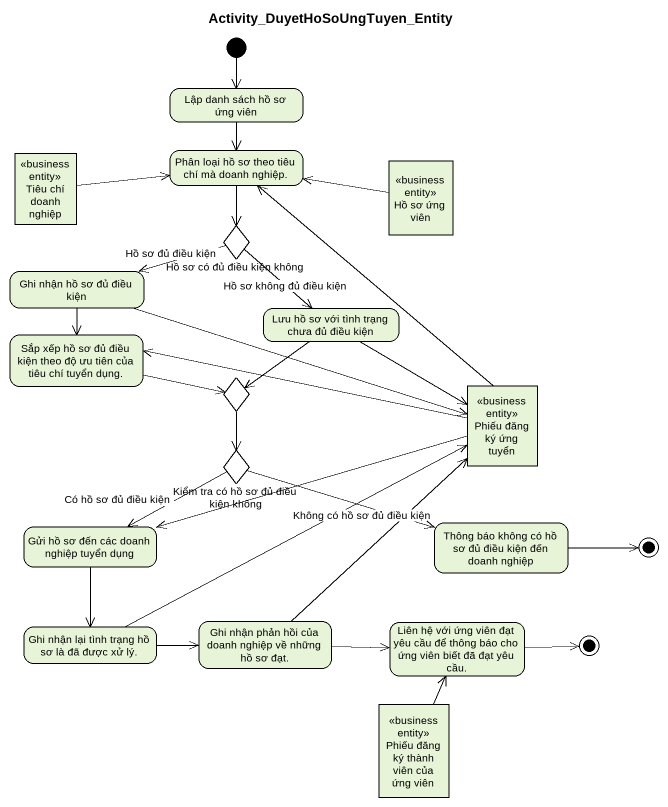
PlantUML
@startuml
title Activity_DuyetHoSoUngTuyen_Entity
hide empty description
state "Lập danh sách hồ sơ ứng viên" as Lập_danh_sách_hồ_sơ_ứng_viên
state "Tiêu chí doanh nghiệp" as Tiêu_chí_doanh_nghiệp <<business entity>>
state "Phân loại hồ sơ theo tiêu chí mà doanh nghiệp." as Phân_loại_hồ_sơ_theo_tiêu
state "Hồ sơ ứng viên" as Hồ_sơ_ứng_viên <<business entity>>
state "Hồ sơ có đủ điều kiện không" as Hồ_sơ_có_đủ_điều_kiện_không <<choice>>
state "Ghi nhận hồ sơ đủ điều kiện" as Ghi_nhận_hồ_sơ_đủ_điều_kiện
state "Lưu hồ sơ với tình trạng chưa đủ điều kiện" as Lưu_hồ_sơ_với_tình_trạng
state "Sắp xếp hồ sơ đủ điều kiện theo độ ưu tiên của tiêu chí tuyển dụng." as Sắp_xếp_hồ_sơ_đủ_điều_kiện
state choice1 <<choice>>
state "Phiếu đăng ký ứng tuyển" as Phiếu_đăng_ký_ứng_tuyển <<business entity>>
state "Kiểm tra có hồ sơ đủ điều kiện không" as Kiểm_tra_có_hồ_sơ_đủ_điều <<choice>>
state "Gửi hồ sơ đến các doanh nghiệp tuyển dụng" as Gửi_hồ_sơ_đến_các_doanh
state "Thông báo không có hồ sơ đủ điều kiện đến doanh nghiệp" as Thông_báo_không_có_hồ_sơ_đủ
state final1 <<end>>
state "Ghi nhận lại tình trạng hồ sơ là đã được xử lý." as Ghi_nhận_lại_tình_trạng_hồ
state "Ghi nhận phản hồi của doanh nghiệp về những hồ sơ đạt." as Ghi_nhận_phản_hồi_của_doanh
state "Liên hệ với ứng viên đạt yêu cầu để thông báo cho ứng viên biết đã đạt yêu cầu." as Liên_hệ_với_ứng_viên_đạt
state final2 <<end>>
state "Phiếu đăng ký thành viên của ứng viên" as Phiếu_đăng_ký_thành_viên <<business entity>>
[*] --> Lập_danh_sách_hồ_sơ_ứng_viên
Lập_danh_sách_hồ_sơ_ứng_viên --> Phân_loại_hồ_sơ_theo_tiêu
Tiêu_chí_doanh_nghiệp -right-> Phân_loại_hồ_sơ_theo_tiêu
Phân_loại_hồ_sơ_theo_tiêu --> Hồ_sơ_có_đủ_điều_kiện_không
Hồ_sơ_ứng_viên -left-> Phân_loại_hồ_sơ_theo_tiêu
Hồ_sơ_có_đủ_điều_kiện_không -left-> Ghi_nhận_hồ_sơ_đủ_điều_kiện : Hồ sơ đủ điều kiện
Hồ_sơ_có_đủ_điều_kiện_không --> Lưu_hồ_sơ_với_tình_trạng : Hồ sơ không đủ điều kiện
Ghi_nhận_hồ_sơ_đủ_điều_kiện --> Sắp_xếp_hồ_sơ_đủ_điều_kiện
Ghi_nhận_hồ_sơ_đủ_điều_kiện -right-> Phiếu_đăng_ký_ứng_tuyển
Lưu_hồ_sơ_với_tình_trạng --> choice1
Lưu_hồ_sơ_với_tình_trạng -right-> Phiếu_đăng_ký_ứng_tuyển
Sắp_xếp_hồ_sơ_đủ_điều_kiện -right-> choice1
choice1 --> Kiểm_tra_có_hồ_sơ_đủ_điều
Phiếu_đăng_ký_ứng_tuyển -up-> Phân_loại_hồ_sơ_theo_tiêu
Phiếu_đăng_ký_ứng_tuyển -left-> Sắp_xếp_hồ_sơ_đủ_điều_kiện
Phiếu_đăng_ký_ứng_tuyển -left-> Gửi_hồ_sơ_đến_các_doanh
Kiểm_tra_có_hồ_sơ_đủ_điều -left-> Gửi_hồ_sơ_đến_các_doanh : Có hồ sơ đủ điều kiện
Kiểm_tra_có_hồ_sơ_đủ_điều -right-> Thông_báo_không_có_hồ_sơ_đủ : Không có hồ sơ đủ điều kiện
Gửi_hồ_sơ_đến_các_doanh --> Ghi_nhận_lại_tình_trạng_hồ
Thông_báo_không_có_hồ_sơ_đủ -right-> final1
Ghi_nhận_lại_tình_trạng_hồ -right-> Phiếu_đăng_ký_ứng_tuyển
Ghi_nhận_lại_tình_trạng_hồ -right-> Ghi_nhận_phản_hồi_của_doanh
Ghi_nhận_phản_hồi_của_doanh -up-> Phiếu_đăng_ký_ứng_tuyển
Ghi_nhận_phản_hồi_của_doanh -right-> Liên_hệ_với_ứng_viên_đạt
Liên_hệ_với_ứng_viên_đạt -right-> final2
Phiếu_đăng_ký_thành_viên -up-> Liên_hệ_với_ứng_viên_đạt
@enduml
